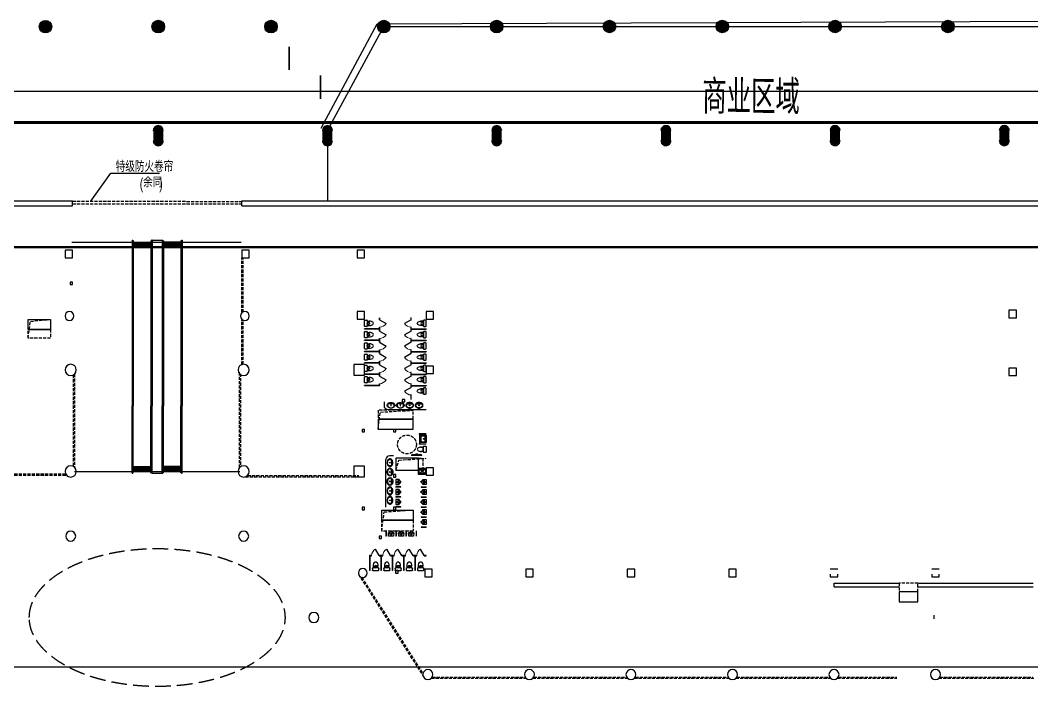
# Model space of a CAD drawing. Extents: x 3835738 to 4446688, y -234172 to 94826.
# Drawn here: x 4235983 to 4316685, y -70985 to -17585 of the extents above; entities that cross this region are included whole.
import ezdxf

# ---------------------------------------------------------------- set-up
doc = ezdxf.new("R2010")
doc.units = 0
doc.header["$LTSCALE"] = 1000
doc.header["$MEASUREMENT"] = 0
doc.linetypes.add('ACAD_ISO14W100', pattern=[25.5, 12, -3, 0.5, -3, 0.5, -3, 0.5, -3])
doc.linetypes.add('DASH', pattern=[0.35, 0.25, -0.1])
for name, color, linetype in [('COLUMN', 8, 'Continuous'), ('e-填充', 8, 'Continuous'), ('ELE_DIM', 3, 'Continuous'), ('e景观', 8, 'Continuous'), ('PUB_DIM', 3, 'Continuous'), ('PUB_TEXT', 7, 'Continuous'), ('STAIR', 9, 'Continuous'), ('TK', 7, 'Continuous'), ('卫生间', 8, 'Continuous'), ('原有地下室', 160, 'Continuous'), ('字体', 7, 'Continuous'), ('用地红线', 9, 'Continuous'), ('防火卷帘', 9, 'DASH'), ('集水井', 8, 'Continuous')]:
    doc.layers.add(name, color=color, linetype=linetype)
doc.styles.add('DIM_FONT', font='SIMPLEX', dxfattribs={"width": 0.7, "bigfont": 'GBCBIG'})
doc.styles.add('FSHZ', font='fszk.shx', dxfattribs={"width": 0.75, "bigfont": 'hztxt.shx'})
doc.styles.add('ipprFSHZ', font='fszk.shx', dxfattribs={"width": 0.7, "bigfont": 'hztxt.shx'})
doc.styles.get("Standard").update_dxf_attribs({"font": 'gbenor.shx', "bigfont": 'gbcbig.shx'})

# ---------------------------------------------------------------- blocks, each defined once
blk = doc.blocks.new('A$C0789794C')
at = {"layer": 'e-填充'}
for p, q in [((121500, -65600), (126000, -57300)), ((126000, -57300), (189000, -57300)), ((121500, -65600), (121500, -71200)), ((96000, -71200), (101162, -71200)), ((96000, -71600), (101160, -71600)), ((101160, -71600), (101160, -71200)), ((114661, -71600), (114663, -71200)), ((114661, -71600), (153000, -71600)), ((114663, -71200), (120000, -71200)), ((120000, -71200), (153000, -71200)), ((153000, -71200), (203463, -71200)), ((153000, -71600), (203462, -71600))]:
    blk.add_line(p, q, dxfattribs=at)
at = {"layer": 'e-填充', "const_width": 500}
for points in [[(98750, -57300, 1), (99250, -57300, 1)], [(98750, -57300, 1), (99250, -57300, 1)], [(107750, -57300, 1), (108250, -57300, 1)], [(116750, -57300, 1), (117250, -57300, 1)], [(116750, -57300, 1), (117250, -57300, 1)], [(125750, -57300, 1), (126250, -57300, 1)], [(125750, -57300, 1), (126250, -57300, 1)], [(134750, -57300, 1), (135250, -57300, 1)], [(134750, -57300, 1), (135250, -57300, 1)], [(143750, -57300, 1), (144250, -57300, 1)], [(143750, -57300, 1), (144250, -57300, 1)], [(152750, -57300, 1), (153250, -57300, 1)], [(152750, -57300, 1), (153250, -57300, 1)], [(152750, -57300, 1), (153250, -57300, 1)], [(152750, -57300, 1), (153250, -57300, 1)], [(152750, -57300, 1), (153250, -57300, 1)], [(152750, -57300, 1), (153250, -57300, 1)], [(161750, -57300, 1), (162250, -57300, 1)], [(161750, -57300, 1), (162250, -57300, 1)], [(161750, -57300, 1), (162250, -57300, 1)], [(161750, -57300, 1), (162250, -57300, 1)], [(170750, -57300, 1), (171250, -57300, 1)], [(170750, -57300, 1), (171250, -57300, 1)], [(170750, -57300, 1), (171250, -57300, 1)], [(170750, -57300, 1), (171250, -57300, 1)]]:
    blk.add_lwpolyline(points, format="xyb", close=True, dxfattribs=at)
at = {"layer": 'e-填充', "const_width": 800}
for points in [[(108000, -66400), (108000, -65600)], [(121500, -66400), (121500, -65600)], [(135000, -66400), (135000, -65600)], [(148500, -66400), (148500, -65600)], [(162000, -66400), (162000, -65600)], [(175500, -66400), (175500, -65600)]]:
    blk.add_lwpolyline(points, dxfattribs=at)
at = {"layer": 'e-填充', "const_width": 400}
for points in [[(108200, -65600, 1), (107800, -65600, 1)], [(121700, -65600, 1), (121300, -65600, 1)], [(135200, -65600, 1), (134800, -65600, 1)], [(148700, -65600, 1), (148300, -65600, 1)], [(162200, -65600, 1), (161800, -65600, 1)], [(175700, -65600, 1), (175300, -65600, 1)], [(107800, -66400, 1), (108200, -66400, 1)], [(121300, -66400, 1), (121700, -66400, 1)], [(134800, -66400, 1), (135200, -66400, 1)], [(148300, -66400, 1), (148700, -66400, 1)], [(161800, -66400, 1), (162200, -66400, 1)], [(175300, -66400, 1), (175700, -66400, 1)]]:
    blk.add_lwpolyline(points, format="xyb", dxfattribs=at)
at = {"layer": 'e-填充'}
for centre, radius in [((99000, -57300), 500), ((99000, -57300), 500), ((108000, -57300), 500), ((108000, -57300), 400), ((117000, -57300), 500), ((117000, -57300), 500), ((126000, -57300), 500), ((126000, -57300), 500), ((135000, -57300), 500), ((135000, -57300), 500), ((144000, -57300), 500), ((144000, -57300), 500), ((153000, -57300), 500), ((153000, -57300), 500), ((153000, -57300), 500), ((153000, -57300), 500), ((153000, -57300), 500), ((153000, -57300), 500), ((162000, -57300), 500), ((162000, -57300), 500), ((162000, -57300), 500), ((162000, -57300), 500), ((171000, -57300), 500), ((171000, -57300), 500), ((171000, -57300), 500), ((171000, -57300), 500)]:
    blk.add_circle(centre, radius, dxfattribs=at)
for centre, radius, start, end in [((108000, -57300), 200, 0, 180), ((108000, -57300), 200, 180, 0), ((108000, -65600), 400, 0, 180), ((121500, -65600), 400, 0, 180), ((135000, -65600), 400, 0, 180), ((148500, -65600), 400, 0, 180), ((162000, -65600), 400, 0, 180), ((175500, -65600), 400, 0, 180), ((108000, -66400), 400, 180, 0), ((121500, -66400), 400, 180, 0), ((135000, -66400), 400, 180, 0), ((148500, -66400), 400, 180, 0), ((162000, -66400), 400, 180, 0), ((175500, -66400), 400, 180, 0)]:
    blk.add_arc(centre, radius, start, end, dxfattribs=at)
blk.add_text('商业区域', height=2700.7, rotation=359.76843, dxfattribs=at).set_placement((151398, -64261))
blk = doc.blocks.new('gyuu')
at = {"layer": '原有地下室'}
for p, q in [((2520031, 1080529), (2583030, 1080783)), ((2515564, 1072210), (2520031, 1080529))]:
    blk.add_line(p, q, dxfattribs=at)
blk = doc.blocks.new('$plan$00000343')
at = {"lineweight": 13}
for p, q in [((-279, -123), (-251, -123)), ((-277, -51), (-251, -51)), ((-232, -26), (-232, -79)), ((-232, -79), (-154, -79)), ((-191, -100), (-232, -127)), ((-232, -127), (-232, -335)), ((-232, -335), (-191, -381)), ((-191, -100), (189, -100)), ((-149, -84), (-149, -100)), ((148, -84), (148, -100)), ((232, -79), (153, -79)), ((232, -335), (191, -381)), ((192, -101), (232, -127)), ((232, -26), (232, -79)), ((232, -127), (232, -335)), ((279, -51), (253, -51)), ((281, -123), (253, -123))]:
    blk.add_line(p, q, dxfattribs=at)
for p, q in [((-251, -26), (251, -26)), ((-251, -349), (-251, -26)), ((-221, -381), (-251, -349)), ((222, -381), (-221, -381)), ((0, -26), (-90, -26)), ((-90, -26), (90, -26)), ((222, -381), (251, -349)), ((251, -349), (251, -26))]:
    blk.add_line(p, q)
for points in [[(-280, 0), (-280, -350)], [(-280, 0), (280, 0)], [(280, 0), (280, -350)], [(-280, -350), (-230, -410)], [(-230, -410), (230, -410)], [(280, -350), (230, -410)]]:
    blk.add_lwpolyline(points)
for centre, radius in [((-89, -56), 15), ((1, -182), 24.9), ((1, -44), 8), ((91, -54), 15)]:
    blk.add_circle(centre, radius, dxfattribs=at)
blk.add_circle((1, -182), 33.1)
for centre, start, end in [((-154, -84), 0, 90), ((153, -84), 90, 180), ((189, -105), 57.24435, 90)]:
    blk.add_arc(centre, 5, start, end, dxfattribs=at)
blk = doc.blocks.new('马桶')
for p, q in [((70148073, 10212782), (70148413, 10212782)), ((70148383, 10212842), (70148103, 10212842))]:
    blk.add_line(p, q)
blk.add_lwpolyline([(70148413, 10213012), (70148413, 10212782), (70148463, 10212782, -0.414214), (70148493, 10212752), (70148493, 10212612, -0.414214), (70148463, 10212582), (70148023, 10212582, -0.414214), (70147993, 10212612), (70147993, 10212752, -0.414214), (70148023, 10212782), (70148073, 10212782), (70148073, 10213012)], format="xyb")
for centre, radius, start, end in [((70148470, 10212994), 398, 143.36186, 202.54952), ((70148243, 10213171), 110, 33.45086, 146.54914), ((70148015, 10212994), 398, 337.45048, 36.63814)]:
    blk.add_arc(centre, radius, start, end)
blk = doc.blocks.new('_LV12')
for p, q in [((-250, -50), (-39, -219)), ((-250, -450), (-39, -281)), ((39, -219), (250, -50)), ((39, -281), (250, -450))]:
    blk.add_line(p, q)
for points in [[(300, -500), (300, 0), (-300, 0), (-300, -500)], [(250, -450), (250, -50), (-250, -50), (-250, -450)]]:
    blk.add_lwpolyline(points, close=True)
blk.add_circle((0, -250), 50)
blk = doc.blocks.new('$lvtry$00000225')
for p, q in [((-195, 0, 0), (-205, -256, 0)), ((195, 0, 0), (-195, 0, 0)), ((-181, -234, 0), (-181, -234, 0)), ((205, -257, 0), (195, 0, 0))]:
    blk.add_line(p, q)
for centre, radius in [((-1, -182, 0), 40.3), ((-5, -75, 0), 15.8)]:
    blk.add_circle(centre, radius)
for centre, radius, start, end in [((-226, -443, 0), 188, 24.17301, 83.70814), ((-160, -223, 0), 22.7, 134.58574, 206.45735), ((-200, -412, 0), 179, 22.29844, 83.80425), ((-5, -382, 0), 245, 45.41426, 134.58574), ((2, -341, 0), 61.3, 204.17301, 326.55272), ((1, -326, 0), 39.6, 206.43535, 337.70342), ((199, -407, 0), 174, 100.56764, 157.70342), ((216, -427, 0), 171, 93.60656, 161.97568), ((153, -222, 0), 20.3, 314.58574, 45.41426)]:
    blk.add_arc(centre, radius, start, end)
blk.add_point((-5, -75, 0))
blk = doc.blocks.new('$TCHSYS$APDOOR2D')
blk.add_line((0.5, 0), (0, 0.87))
at = {"lineweight": 13}
blk.add_arc((0.5, 0), 1, 120, 180, dxfattribs=at)
blk = doc.blocks.new('t2')
for p, q in [((-220, 0), (220, 0)), ((-250, -170), (-250, -30)), ((220, -200), (-220, -200)), ((-170, -200), (-170, -430)), ((140, -260), (-140, -260)), ((170, -200), (170, -430)), ((250, -30), (250, -170))]:
    blk.add_line(p, q)
blk.add_circle((2, -305), 100)
for centre, radius, start, end in [((-220, -30), 30, 90, 180), ((220, -30), 30, 0, 90), ((-220, -170), 30, 180, 270), ((227, -413), 398, 157.45048, 216.63815), ((0, -590), 110, 213.45086, 326.54914), ((-227, -413), 398, 323.36185, 22.54952), ((220, -170), 30, 270, 0)]:
    blk.add_arc(centre, radius, start, end)
at = {"style": 'DIM_FONT', "oblique": 360, "width": 0.8, "flags": 9}
for tag in ['YSIZE', 'XSIZE']:
    blk.add_attdef(tag, (0, 0), '', height=0.5, rotation=180, dxfattribs=at)
blk = doc.blocks.new('$lvtry$00000006')
at = {"layer": '卫生间', "rotation": 359.999965405106}
blk.add_blockref('t2', (0, 288, 0), dxfattribs=at)
blk = doc.blocks.new('$lvtry$00000196')
at = {"elevation": 0}
for points in [[(-218, -329, -0.467303), (-199, -103, -0.154885), (-179, -96), (-17, -96, -0.154885)], [(21, -96), (183, -96, -0.154885), (203, -103, -0.467303), (222, -329, -0.210278), (2, -430, -0.210278), (-218, -329, -0.467303)]]:
    blk.add_lwpolyline(points, format="xyb", dxfattribs=at)
for points in [[(-52, -25), (56, -25)], [(-52, -78), (-20, -78)], [(24, -78), (56, -78)]]:
    blk.add_lwpolyline(points, dxfattribs=at)
blk.add_lwpolyline([(-22, -44), (-17, -142, 1), (21, -142), (26, -44, 0.493794)], format="xyb", close=True, dxfattribs=at)
for centre, radius in [((-52, -52, 0), 19.4), ((-52, -52, 0), 12.6), ((2, -241, 0), 19.7), ((2, -241, 0), 14.7), ((56, -52, 0), 19.4), ((56, -52, 0), 12.6)]:
    blk.add_circle(centre, radius)
for centre, radius, start, end in [((-144, -225, 0), 166, 150.29939, 180), ((-144, -225, 0), 166, 180, 209.70061), ((-75, -265, 0), 246, 125.98624, 150.29939), ((-75, -186, 0), 246, 209.70061, 234.01376), ((-30, -327, 0), 323, 106.74086, 125.98624), ((-30, -123, 0), 323, 234.01376, 253.25914), ((0, -426, 0), 426, 90, 106.74086), ((0, -25, 0), 426, 253.25914, 270), ((-52, -52, 0), 26.5, 90, 270), ((0, -426, 0), 426, 73.25914, 90), ((0, -25, 0), 426, 270, 286.74086), ((56, -52, 0), 26.5, 270, 90), ((30, -327, 0), 323, 54.01376, 73.25914), ((30, -123, 0), 323, 286.74086, 305.98624), ((75, -265, 0), 246, 29.70061, 54.01376), ((75, -186, 0), 246, 305.98624, 330.29939), ((144, -225, 0), 166, 0, 29.70061), ((144, -225, 0), 166, 330.29939, 0)]:
    blk.add_arc(centre, radius, start, end)
blk.add_point((1, -51, 0))
blk = doc.blocks.new('A$C19C30915')
blk.add_lwpolyline([(625, 210875), (372125, 210875), (372125, 625), (625, 625)], close=True)
at = {"layer": 'TK', "ltscale": 0.6, "const_width": 125}
blk.add_lwpolyline([(186375, 210250), (186375, 212125)], dxfattribs=at)
at = {"layer": 'TK', "ltscale": 0.6}
for points, const_width in [([(625, 210875), (372125, 210875), (372125, 625), (625, 625)], 62.5), ([(6875, 208375), (369625, 208375), (369625, 3125), (6875, 3125)], 250)]:
    blk.add_lwpolyline(points, close=True, dxfattribs=dict(at, const_width=const_width))

msp = doc.modelspace()

# ---------------------------------------------------------------- linework, layer by layer
at = {"color": 171, "linetype": 'DASH', "ltscale": 10, "const_width": 100}
msp.add_lwpolyline([(4086502.7, -69172), (4415575.3, -69172)], dxfattribs=at)
at = {"layer": 'COLUMN'}
for p, q in [((4240157.8, -35922), (4239557.8, -35922)), ((4239557.8, -35922), (4239557.8, -36522)), ((4240157.8, -36522), (4240157.8, -35922)), ((4254257.8, -35922.3), (4253657.8, -35922.3)), ((4253657.8, -35922.3), (4253657.8, -36522.3)), ((4254257.8, -36522.3), (4254257.8, -35922.3)), ((4263457.8, -35922.2), (4262857.8, -35922.2)), ((4262857.8, -35922.2), (4262857.8, -36522.2)), ((4263457.8, -36522.2), (4263457.8, -35922.2)), ((4239557.8, -36522), (4240157.8, -36522)), ((4253657.8, -36522.3), (4254257.8, -36522.3)), ((4262857.8, -36522.2), (4263457.8, -36522.2)), ((4240157.8, -38473.8), (4239957.8, -38473.8)), ((4239957.8, -38473.8), (4239957.8, -38673.8)), ((4239957.8, -38673.8), (4240157.8, -38673.8)), ((4240157.8, -38673.8), (4240157.8, -38473.8)), ((4263457.9, -40822), (4262857.9, -40822)), ((4262857.9, -40822), (4262857.9, -41422)), ((4263457.9, -41422), (4263457.9, -40822)), ((4268957.8, -40822), (4268357.8, -40822)), ((4268357.8, -40822), (4268357.8, -41422)), ((4268957.8, -41422), (4268957.8, -40822)), ((4315457.8, -40722), (4314857.8, -40722)), ((4314857.8, -40722), (4314857.8, -41322)), ((4315457.8, -41322), (4315457.8, -40722)), ((4262857.9, -41422), (4263457.9, -41422)), ((4268357.8, -41422), (4268957.8, -41422)), ((4314857.8, -41322), (4315457.8, -41322)), ((4263457.9, -45047), (4262607.9, -45047)), ((4262607.9, -45047), (4262607.9, -45897)), ((4263457.9, -45897), (4263457.9, -45047)), ((4268957.8, -45172), (4268357.8, -45172)), ((4268357.8, -45172), (4268357.8, -45772)), ((4268957.8, -45772), (4268957.8, -45172)), ((4262607.9, -45897), (4263457.9, -45897)), ((4268357.8, -45772), (4268957.8, -45772)), ((4315457.8, -45322), (4314857.8, -45322)), ((4314857.8, -45322), (4314857.8, -45922)), ((4314857.8, -45922), (4315457.8, -45922)), ((4315457.8, -45922), (4315457.8, -45322)), ((4266657.9, -47822), (4266457.9, -47822)), ((4266457.9, -47822), (4266457.9, -48022)), ((4266457.9, -48022), (4266657.9, -48022)), ((4266657.9, -48022), (4266657.9, -47822)), ((4263457.9, -50222), (4263257.9, -50222)), ((4263257.9, -50222), (4263257.9, -50422)), ((4263257.9, -50422), (4263457.9, -50422)), ((4263457.9, -50422), (4263457.9, -50222)), ((4265957.9, -50222), (4265757.9, -50222)), ((4265757.9, -50222), (4265757.9, -50422)), ((4265757.9, -50422), (4265957.9, -50422)), ((4265957.9, -50422), (4265957.9, -50222)), ((4263457.9, -53147), (4262607.9, -53147)), ((4262607.9, -53147), (4262607.9, -53997)), ((4263457.9, -53997), (4263457.9, -53147)), ((4262607.9, -53997), (4263457.9, -53997)), ((4265957.9, -53822), (4265757.9, -53822)), ((4265757.9, -53822), (4265757.9, -54022)), ((4265757.9, -54022), (4265957.9, -54022)), ((4265957.9, -54022), (4265957.9, -53822)), ((4268957.4, -53272), (4268357.4, -53272)), ((4268357.4, -53272), (4268357.4, -53872)), ((4268357.4, -53872), (4268957.4, -53872)), ((4268957.4, -53872), (4268957.4, -53272)), ((4263457.9, -56422), (4263257.9, -56422)), ((4263257.9, -56422), (4263257.9, -56622)), ((4263457.9, -56622), (4263457.9, -56422)), ((4265957.9, -56422), (4265757.9, -56422)), ((4265757.9, -56422), (4265757.9, -56622)), ((4265957.9, -56622), (4265957.9, -56422)), ((4263257.9, -56622), (4263457.9, -56622)), ((4265757.9, -56622), (4265957.9, -56622)), ((4264808, -58722), (4264608, -58722)), ((4264608, -58722), (4264608, -58922)), ((4264808, -58922), (4264808, -58722)), ((4264608, -58922), (4264808, -58922)), ((4266132.8, -61472), (4265932.8, -61472)), ((4265932.8, -61472), (4265932.8, -61672)), ((4265932.8, -61672), (4266132.8, -61672)), ((4266132.8, -61672), (4266132.8, -61472)), ((4268857.8, -61372), (4268257.8, -61372)), ((4268257.8, -61372), (4268257.8, -61972)), ((4268257.8, -61972), (4268857.8, -61972)), ((4268857.8, -61972), (4268857.8, -61372)), ((4276907.8, -61372), (4276307.8, -61372)), ((4276307.8, -61372), (4276307.8, -61972)), ((4276307.8, -61972), (4276907.8, -61972)), ((4276907.8, -61972), (4276907.8, -61372)), ((4285007.8, -61372), (4284407.8, -61372)), ((4284407.8, -61372), (4284407.8, -61972)), ((4284407.8, -61972), (4285007.8, -61972)), ((4285007.8, -61972), (4285007.8, -61372)), ((4293107.8, -61372), (4292507.8, -61372)), ((4292507.8, -61372), (4292507.8, -61972)), ((4292507.8, -61972), (4293107.8, -61972)), ((4293107.8, -61972), (4293107.8, -61372)), ((4300732.6, -61372), (4300607.8, -61372)), ((4300607.8, -61772), (4300607.8, -61972)), ((4300607.8, -61972), (4301207.8, -61972)), ((4301207.8, -61372), (4300732.6, -61372)), ((4301207.8, -61972), (4301207.8, -61772)), ((4308909.9, -61372), (4308707.8, -61372)), ((4308707.8, -61772), (4308707.8, -61972)), ((4308707.8, -61972), (4309307.8, -61972)), ((4309307.8, -61372), (4308909.9, -61372)), ((4309307.8, -61972), (4309307.8, -61772))]:
    msp.add_line(p, q, dxfattribs=at)
for centre, radius, start, end in [((4239907.8, -41172), 350, 0, 180), ((4253907.8, -41172), 350, 0, 180), ((4239907.8, -41172), 350, 180, 0), ((4253907.8, -41172), 350, 180, 0), ((4240007.8, -45472), 450, 0, 180), ((4253807.8, -45472), 450, 0, 180), ((4240007.8, -45472), 450, 180, 0), ((4253807.8, -45472), 450, 180, 0), ((4240007.8, -53572), 450, 0, 180), ((4253807.8, -53572), 450, 0, 180), ((4240007.8, -53572), 450, 180, 0), ((4253807.8, -53572), 450, 180, 0), ((4240007.8, -58725.3), 400, 0, 180), ((4240007.8, -58725.3), 400, 180, 0), ((4253807.8, -58725.3), 400, 0, 180), ((4253807.8, -58725.3), 400, 180, 0), ((4263307.8, -61672), 350, 0, 180), ((4263307.8, -61672), 350, 180, 0), ((4259407.8, -65223.6), 400, 0, 180), ((4259407.8, -65223.6), 400, 180, 0), ((4268507.8, -69772), 400, 0, 180), ((4276607.8, -69772.1), 400, 0, 180), ((4284707.8, -69772.1), 400, 0, 180), ((4292807.8, -69772.1), 400, 0, 180), ((4300907.8, -69772), 400, 0, 180), ((4309007.8, -69772), 400, 0, 180), ((4268507.8, -69772), 400, 180, 0), ((4276607.8, -69772.1), 400, 180, 0), ((4284707.8, -69772.1), 400, 180, 0), ((4292807.8, -69772.1), 400, 180, 0), ((4300907.8, -69772), 400, 180, 0), ((4309007.8, -69772), 400, 180, 0)]:
    msp.add_arc(centre, radius, start, end, dxfattribs=at)
at = {"layer": 'e景观', "linetype": 'DASH', "ltscale": 5}
msp.add_ellipse((4246907.8, -65223.7), major_axis=(-10200, -0.1), ratio=0.5392157, dxfattribs=at)
at = {"layer": 'PUB_DIM'}
for p, q in [((4241618.7, -32023.7), (4243220.3, -29773.5)), ((4243220.3, -29773.5), (4247102.8, -29773.5))]:
    msp.add_line(p, q, dxfattribs=at)
at = {"layer": 'STAIR'}
for p, q in [((4240107.8, -35287.6), (4253607.8, -35287.6)), ((4244903.8, -35137.6), (4244903.8, -48336.9)), ((4244903.8, -35137.6), (4244953.8, -35137.6)), ((4244953.8, -35137.6), (4244953.8, -48336.9)), ((4244953.8, -35187.6), (4245003.8, -35187.6)), ((4245003.8, -35187.6), (4245003.8, -48336.9)), ((4245003.8, -35287.6), (4246403.8, -35287.6)), ((4245003.8, -35387.6), (4246403.8, -35387.6)), ((4245003.8, -35487.6), (4246403.8, -35487.6)), ((4246403.8, -35187.6), (4246453.8, -35187.6)), ((4246403.8, -35187.6), (4246403.8, -48336.9)), ((4246453.8, -35137.6), (4246453.8, -48336.9)), ((4246503.8, -35137.6), (4246453.8, -35137.6)), ((4246503.8, -35137.6), (4246503.8, -48336.9)), ((4246503.8, -35137.6), (4247311.9, -35137.6)), ((4247303.8, -35137.6), (4247353.8, -35137.6)), ((4247303.8, -35137.6), (4247303.8, -48336.9)), ((4247353.8, -35137.6), (4247353.8, -48336.9)), ((4247403.8, -35187.6), (4247353.8, -35187.6)), ((4247403.8, -35187.6), (4247403.8, -48336.9)), ((4248803.8, -35287.6), (4247403.8, -35287.6)), ((4248803.8, -35387.6), (4247403.8, -35387.6)), ((4248803.8, -35487.6), (4247403.8, -35487.6)), ((4248853.8, -35187.6), (4248803.8, -35187.6)), ((4248803.8, -35187.6), (4248803.8, -48336.9)), ((4248853.8, -35137.6), (4248903.8, -35137.6)), ((4248853.8, -35137.6), (4248853.8, -48336.9)), ((4248903.8, -35137.6), (4248903.8, -48336.9)), ((4245003.8, -35587.6), (4246403.8, -35587.6)), ((4245003.8, -35687.6), (4246403.8, -35687.6)), ((4248803.8, -35587.6), (4247403.8, -35587.6)), ((4248803.8, -35687.6), (4247403.8, -35687.6)), ((4244903.8, -53722), (4244903.8, -48336.9)), ((4244953.8, -53722), (4244953.8, -48336.9)), ((4245003.8, -53672), (4245003.8, -48336.9)), ((4246403.8, -53672), (4246403.8, -48336.9)), ((4246453.8, -53722), (4246453.8, -48336.9)), ((4246503.8, -53722), (4246503.8, -48336.9)), ((4247303.8, -53722), (4247303.8, -48336.9)), ((4247353.8, -53722), (4247353.8, -48336.9)), ((4247403.8, -53672), (4247403.8, -48336.9)), ((4248803.8, -53672), (4248803.8, -48336.9)), ((4248853.8, -53722), (4248853.8, -48336.9)), ((4248903.8, -53722), (4248903.8, -48336.9)), ((4245003.8, -53172), (4246403.8, -53172)), ((4248803.8, -53172), (4247403.8, -53172)), ((4240307.8, -53572), (4253507.8, -53572)), ((4244903.8, -53722), (4244953.8, -53722)), ((4244953.8, -53672), (4245003.8, -53672)), ((4245003.8, -53272), (4246403.8, -53272)), ((4245003.8, -53372), (4246403.8, -53372)), ((4245003.8, -53472), (4246403.8, -53472)), ((4245003.8, -53572), (4246403.8, -53572)), ((4246403.8, -53672), (4246453.8, -53672)), ((4246503.8, -53722), (4246453.8, -53722)), ((4246503.8, -53722), (4247311.9, -53722)), ((4247303.8, -53722), (4247353.8, -53722)), ((4247403.8, -53672), (4247353.8, -53672)), ((4248803.8, -53272), (4247403.8, -53272)), ((4248803.8, -53372), (4247403.8, -53372)), ((4248803.8, -53472), (4247403.8, -53472)), ((4248803.8, -53572), (4247403.8, -53572)), ((4248853.8, -53672), (4248803.8, -53672)), ((4248853.8, -53722), (4248903.8, -53722))]:
    msp.add_line(p, q, dxfattribs=at)
at = {"layer": 'TK', "ltscale": 0.6, "const_width": 125}
msp.add_lwpolyline([(4257438.4, -21559.7), (4257438.4, -19684.7)], dxfattribs=at)
at = {"layer": '卫生间'}
for p, q in [((4264632.9, -41321.5), (4264632.9, -41471.5)), ((4264657.9, -41321.5), (4264632.9, -41321.5)), ((4264632.9, -41471.5), (4264657.9, -41471.5)), ((4264657.9, -41471.5), (4264657.9, -41321.5)), ((4267157.8, -41321.5), (4267157.8, -41471.5)), ((4267182.8, -41321.5), (4267157.8, -41321.5)), ((4267157.8, -41471.5), (4267182.8, -41471.5)), ((4267182.8, -41471.5), (4267182.8, -41321.5)), ((4264632.9, -42209), (4263457.9, -42209)), ((4263457.9, -42234), (4263457.9, -42209)), ((4264632.9, -42234), (4263457.9, -42234)), ((4264657.9, -42071.5), (4264632.9, -42071.5)), ((4264632.9, -42071.5), (4264632.9, -42209)), ((4264632.9, -42234), (4264632.9, -42371.5)), ((4264632.9, -42371.5), (4264657.9, -42371.5)), ((4264657.9, -42221.5), (4264657.9, -42071.5)), ((4264657.9, -42371.5), (4264657.9, -42221.5)), ((4267182.8, -42071.5), (4267157.8, -42071.5)), ((4267157.8, -42071.5), (4267157.8, -42221.5)), ((4267157.8, -42221.5), (4267157.8, -42371.5)), ((4267157.8, -42371.5), (4267182.8, -42371.5)), ((4267182.8, -42209), (4267182.8, -42071.5)), ((4267182.8, -42209), (4268357.8, -42209)), ((4267182.8, -42371.5), (4267182.8, -42234)), ((4267182.8, -42234), (4268357.8, -42234)), ((4268357.8, -42209), (4268357.8, -42234)), ((4264632.9, -43109), (4263457.9, -43109)), ((4263457.9, -43134), (4263457.9, -43109)), ((4264632.9, -43134), (4263457.9, -43134)), ((4264657.9, -42971.5), (4264632.9, -42971.5)), ((4264632.9, -42971.5), (4264632.9, -43109)), ((4264632.9, -43134), (4264632.9, -43271.5)), ((4264632.9, -43271.5), (4264657.9, -43271.5)), ((4264657.9, -43121.5), (4264657.9, -42971.5)), ((4264657.9, -43271.5), (4264657.9, -43121.5)), ((4267182.8, -42971.5), (4267157.8, -42971.5)), ((4267157.8, -42971.5), (4267157.8, -43121.5)), ((4267157.8, -43121.5), (4267157.8, -43271.5)), ((4267157.8, -43271.5), (4267182.8, -43271.5)), ((4267182.8, -43109), (4267182.8, -42971.5)), ((4267182.8, -43109), (4268357.8, -43109)), ((4267182.8, -43271.5), (4267182.8, -43134)), ((4267182.8, -43134), (4268357.8, -43134)), ((4268357.8, -43109), (4268357.8, -43134)), ((4264632.9, -44009), (4263457.9, -44009)), ((4263457.9, -44034), (4263457.9, -44009)), ((4264632.9, -44034), (4263457.9, -44034)), ((4264657.9, -43871.5), (4264632.9, -43871.5)), ((4264632.9, -43871.5), (4264632.9, -44009)), ((4264632.9, -44034), (4264632.9, -44171.5)), ((4264632.9, -44171.5), (4264657.9, -44171.5)), ((4264657.9, -44021.5), (4264657.9, -43871.5)), ((4264657.9, -44171.5), (4264657.9, -44021.5)), ((4267182.8, -43871.5), (4267157.8, -43871.5)), ((4267157.8, -43871.5), (4267157.8, -44021.5)), ((4267157.8, -44021.5), (4267157.8, -44171.5)), ((4267157.8, -44171.5), (4267182.8, -44171.5)), ((4267182.8, -44009), (4267182.8, -43871.5)), ((4267182.8, -44009), (4268357.8, -44009)), ((4267182.8, -44171.5), (4267182.8, -44034)), ((4267182.8, -44034), (4268357.8, -44034)), ((4268357.8, -44009), (4268357.8, -44034)), ((4264632.9, -44909), (4263457.9, -44909)), ((4263457.9, -44934), (4263457.9, -44909)), ((4264632.9, -44934), (4263457.9, -44934)), ((4264657.9, -44771.5), (4264632.9, -44771.5)), ((4264632.9, -44771.5), (4264632.9, -44909)), ((4264632.9, -44934), (4264632.9, -45071.5)), ((4264632.9, -45071.5), (4264657.9, -45071.5)), ((4264657.9, -44921.5), (4264657.9, -44771.5)), ((4264657.9, -45071.5), (4264657.9, -44921.5)), ((4267182.8, -44771.5), (4267157.8, -44771.5)), ((4267157.8, -44771.5), (4267157.8, -44921.5)), ((4267157.8, -44921.5), (4267157.8, -45071.5)), ((4267157.8, -45071.5), (4267182.8, -45071.5)), ((4267182.8, -44909), (4267182.8, -44771.5)), ((4267182.8, -44909), (4268357.8, -44909)), ((4267182.8, -45071.5), (4267182.8, -44934)), ((4267182.8, -44934), (4268357.8, -44934)), ((4268357.8, -44909), (4268357.8, -44934)), ((4264632.9, -45809), (4263457.9, -45809)), ((4264632.9, -45834), (4263457.9, -45834)), ((4264657.9, -45671.5), (4264632.9, -45671.5)), ((4264632.9, -45671.5), (4264632.9, -45809)), ((4264632.9, -45834), (4264632.9, -45971.5)), ((4264632.9, -45971.5), (4264657.9, -45971.5)), ((4264657.9, -45821.5), (4264657.9, -45671.5)), ((4264657.9, -45971.5), (4264657.9, -45821.5)), ((4267182.8, -45671.5), (4267157.8, -45671.5)), ((4267157.8, -45671.5), (4267157.8, -45821.5)), ((4267157.8, -45821.5), (4267157.8, -45971.5)), ((4267157.8, -45971.5), (4267182.8, -45971.5)), ((4267182.8, -45809), (4267182.8, -45671.5)), ((4267182.8, -45809), (4268357.8, -45809)), ((4267182.8, -45834), (4268357.8, -45834)), ((4267182.8, -45971.5), (4267182.8, -45834)), ((4268357.8, -45809), (4268357.8, -45834)), ((4264632.9, -46709), (4263457.9, -46709)), ((4263457.9, -46734), (4263457.9, -46709)), ((4264657.9, -46734), (4263457.9, -46734)), ((4264657.9, -46571.5), (4264632.9, -46571.5)), ((4264632.9, -46571.5), (4264632.9, -46709)), ((4264657.9, -46734), (4264657.9, -46571.5)), ((4267182.8, -46571.5), (4267157.8, -46571.5)), ((4267157.8, -46571.5), (4267157.8, -46721.5)), ((4267157.8, -46721.5), (4267157.8, -46871.5)), ((4267182.8, -46709), (4267182.8, -46571.5)), ((4267182.8, -46709), (4268357.8, -46709)), ((4267182.8, -46734), (4268357.8, -46734)), ((4267182.8, -46871.5), (4267182.8, -46734)), ((4268357.8, -46709), (4268357.8, -46734)), ((4267157.8, -46871.5), (4267182.8, -46871.5)), ((4267182.8, -47471.5), (4267157.8, -47471.5)), ((4267157.8, -47471.5), (4267157.8, -47822)), ((4267182.8, -47822), (4267182.8, -47471.5)), ((4265007.8, -48022), (4265007.8, -48322)), ((4265307.8, -48622), (4268357.8, -48622)), ((4267822.8, -50557.2), (4268357.8, -50557.2)), ((4267822.8, -50587.2), (4268357.8, -50587.2)), ((4267857.8, -51356.8), (4267857.8, -50587.2)), ((4267887.8, -51356.8), (4267887.8, -50587.2)), ((4267822.8, -51356.8), (4268357.8, -51356.8)), ((4268357.8, -51386.8), (4267822.8, -51386.8)), ((4265757.9, -52322), (4265457.9, -52322)), ((4267207.8, -52302), (4267207.8, -52322)), ((4267257.8, -52302), (4267257.8, -52322)), ((4267287.8, -52222), (4267532.8, -52222)), ((4267287.8, -52272), (4267532.8, -52272)), ((4267532.8, -52172), (4267682.8, -52172)), ((4267532.8, -52172), (4267532.8, -52322)), ((4267532.8, -52222), (4267682.8, -52222)), ((4267532.8, -52272), (4267682.8, -52272)), ((4267682.8, -52172), (4267682.8, -52322)), ((4267682.8, -52222), (4267927.8, -52222)), ((4267682.8, -52272), (4267927.8, -52272)), ((4267957.8, -52302), (4267957.8, -52322)), ((4268007.8, -52302), (4268007.8, -52322)), ((4265157.9, -56422), (4265157.9, -52622)), ((4266357.9, -54796.6), (4265957.9, -54796.6)), ((4265957.9, -54821.6), (4265957.9, -54796.6)), ((4266357.9, -54821.6), (4265957.9, -54821.6)), ((4266357.9, -54821.6), (4266357.9, -54796.6)), ((4267957.8, -54796.6), (4268357.8, -54796.6)), ((4267957.8, -54796.6), (4267957.8, -54821.6)), ((4267957.8, -54821.6), (4268357.8, -54821.6)), ((4268357.8, -54796.6), (4268357.8, -54821.6)), ((4266357.9, -55596.3), (4265957.9, -55596.3)), ((4265957.9, -55621.3), (4265957.9, -55596.3)), ((4266357.9, -55621.3), (4265957.9, -55621.3)), ((4266357.9, -55621.3), (4266357.9, -55596.3)), ((4267957.8, -55596.3), (4268357.8, -55596.3)), ((4267957.8, -55596.3), (4267957.8, -55621.3)), ((4267957.8, -55621.3), (4268357.8, -55621.3)), ((4268357.8, -55596.3), (4268357.8, -55621.3)), ((4266357.9, -56395.9), (4265957.9, -56395.9)), ((4265957.9, -56420.9), (4265957.9, -56395.9)), ((4266357.9, -56420.9), (4265957.9, -56420.9)), ((4266357.9, -56420.9), (4266357.9, -56395.9)), ((4267957.8, -56395.9), (4268357.8, -56395.9)), ((4267957.8, -56395.9), (4267957.8, -56420.9)), ((4267957.8, -56420.9), (4268357.8, -56420.9)), ((4268357.8, -56395.9), (4268357.8, -56420.9)), ((4267957.8, -57195.5), (4268357.8, -57195.5)), ((4267957.8, -57195.5), (4267957.8, -57220.5)), ((4267957.8, -57220.5), (4268357.8, -57220.5)), ((4268357.8, -57195.5), (4268357.8, -57220.5)), ((4267957.8, -57995.1), (4268357.8, -57995.1)), ((4267957.8, -57995.1), (4267957.8, -58020.1)), ((4267957.8, -58020.1), (4268357.8, -58020.1)), ((4268357.8, -57995.1), (4268357.8, -58020.1)), ((4265159.4, -58322), (4265159.4, -58722)), ((4265184.4, -58322), (4265159.4, -58322)), ((4265184.4, -58722), (4265159.4, -58722)), ((4265184.4, -58322), (4265184.4, -58722)), ((4265959, -58322), (4265959, -58722)), ((4265984, -58322), (4265959, -58322)), ((4265984, -58722), (4265959, -58722)), ((4265984, -58322), (4265984, -58722)), ((4266758.6, -58322), (4266758.6, -58722)), ((4266783.6, -58322), (4266758.6, -58322)), ((4266783.6, -58722), (4266758.6, -58722)), ((4266783.6, -58322), (4266783.6, -58722)), ((4267558.2, -58322), (4267558.2, -58722)), ((4267583.2, -58322), (4267558.2, -58322)), ((4267583.2, -58722), (4267558.2, -58722)), ((4267583.2, -58322), (4267583.2, -58722)), ((4263857.8, -60272), (4263857.8, -61472)), ((4264020.3, -60272), (4263857.8, -60272)), ((4263882.8, -60297), (4263882.8, -61472)), ((4263882.8, -60297), (4264020.3, -60297)), ((4264020.3, -60297), (4264020.3, -60272)), ((4264770.3, -60272), (4264620.3, -60272)), ((4264620.3, -60272), (4264620.3, -60297)), ((4264620.3, -60297), (4264757.8, -60297)), ((4264757.8, -60297), (4264757.8, -61472)), ((4264920.3, -60272), (4264770.3, -60272)), ((4264782.8, -60297), (4264920.3, -60297)), ((4264782.8, -60297), (4264782.8, -61472)), ((4264920.3, -60297), (4264920.3, -60272)), ((4265670.3, -60272), (4265520.3, -60272)), ((4265520.3, -60272), (4265520.3, -60297)), ((4265520.3, -60297), (4265657.8, -60297)), ((4265657.8, -60297), (4265657.8, -61472)), ((4265820.3, -60272), (4265670.3, -60272)), ((4265682.8, -60297), (4265682.8, -61472)), ((4265682.8, -60297), (4265820.3, -60297)), ((4265820.3, -60297), (4265820.3, -60272)), ((4266570.3, -60272), (4266420.3, -60272)), ((4266420.3, -60272), (4266420.3, -60297)), ((4266420.3, -60297), (4266557.8, -60297)), ((4266557.8, -60297), (4266557.8, -61472)), ((4266720.3, -60272), (4266570.3, -60272)), ((4266582.8, -60297), (4266720.3, -60297)), ((4266582.8, -60297), (4266582.8, -61472)), ((4266720.3, -60297), (4266720.3, -60272)), ((4267470.3, -60272), (4267320.3, -60272)), ((4267320.3, -60272), (4267320.3, -60297)), ((4267320.3, -60297), (4267457.8, -60297)), ((4267457.8, -60297), (4267457.8, -61472)), ((4267620.3, -60272), (4267470.3, -60272)), ((4267482.8, -60297), (4267482.8, -61472)), ((4267482.8, -60297), (4267620.3, -60297)), ((4267620.3, -60297), (4267620.3, -60272)), ((4268357.8, -60272), (4268220.3, -60272)), ((4268220.3, -60272), (4268220.3, -60297)), ((4268220.3, -60297), (4268357.8, -60297)), ((4268357.8, -60297), (4268357.8, -60272)), ((4263882.8, -61472), (4263857.8, -61472)), ((4264782.8, -61472), (4264757.8, -61472)), ((4265682.8, -61472), (4265657.8, -61472)), ((4266582.8, -61472), (4266557.8, -61472)), ((4267482.8, -61472), (4267457.8, -61472))]:
    msp.add_line(p, q, dxfattribs=at)
at = {"layer": '卫生间', "linetype": 'DASH'}
msp.add_circle((4266837.8, -51420.7), 750, dxfattribs=at)
at = {"layer": '卫生间'}
for centre, radius, start, end in [((4265307.8, -48322), 300, 180, 270), ((4267822.8, -50572.2), 15, 90, 270), ((4267822.8, -51371.8), 15, 90, 270), ((4265457.9, -52622), 300, 90, 180), ((4267287.8, -52302), 80, 90, 180), ((4267287.8, -52302), 30, 90, 180), ((4267927.8, -52302), 80, 0, 90), ((4267927.8, -52302), 30, 0, 90)]:
    msp.add_arc(centre, radius, start, end, dxfattribs=at)
at = {"layer": '用地红线', "linetype": 'ACAD_ISO14W100', "ltscale": 0.5, "const_width": 200}
msp.add_lwpolyline([(4414096.8, -219469.5), (4414077.9, -174584.8), (4414104.6, -52999.8, 0.4352131), (4394176.3, -31657.6), (4389175.6, -31775.3), (4389175.5, -32694.5), (4374089, -32692), (4374270.5, -35679.2), (4119740.5, -35679.5), (4119734.4, -32648), (4105541.7, -32645.9), (4105538.8, -31777.5), (4102911.2, -31783, 0.3915267), (4087812.1, -45454.8), (4087828.1, -219469.5), (4087828.1, -219469.5), (4414096.8, -219469.5)], format="xyb", dxfattribs=at)
at = {"layer": '防火卷帘'}
for p, q in [((4240158.3, -32023.7), (4253658.9, -32031.6)), ((4240158.3, -32223.7), (4253658.9, -32231.6)), ((4253657.8, -40872), (4253657.8, -36522.3)), ((4253757.8, -40872), (4253757.8, -36522.3)), ((4253657.8, -45047.8), (4253657.8, -41473.4)), ((4253757.8, -45024.8), (4253757.8, -41473.4)), ((4240207.8, -45875.1), (4240207.8, -53225.6)), ((4240307.8, -45807.4), (4240307.8, -53307.5)), ((4253457.8, -45665.7), (4253457.8, -53307.5)), ((4253557.8, -45784.3), (4253557.8, -53225.6)), ((4230957.8, -53772), (4239672.4, -53772)), ((4230957.8, -53872), (4239672.4, -53872)), ((4253955.7, -53997), (4263007.8, -53997)), ((4254119.1, -53897), (4263007.8, -53897)), ((4262979.9, -61794.3), (4268207.8, -70035)), ((4263238.4, -62015.1), (4268114.2, -69700.8)), ((4268772.4, -70072), (4276343.2, -70072)), ((4268854.2, -69972), (4276261.4, -69972)), ((4276872.4, -70072.1), (4284443.2, -70072.1)), ((4276954.2, -69972.1), (4284361.4, -69972.1)), ((4284972.4, -70072), (4292543.2, -70072)), ((4285054.2, -69972), (4292461.4, -69972)), ((4293072.4, -70072), (4300643.2, -70072)), ((4293154.2, -69972), (4300561.4, -69972)), ((4301172.4, -70072), (4305907.8, -70072)), ((4301254.2, -69972), (4305907.8, -69972)), ((4309272.4, -70072), (4316843.2, -70072)), ((4309354.2, -69972), (4316761.4, -69972))]:
    msp.add_line(p, q, dxfattribs=at)
at = {"layer": '集水井', "linetype": 'DASH'}
for p, q in [((4236607.3, -42947), (4236793.2, -41600.4)), ((4236793.2, -41600.4), (4238407.6, -41447)), ((4264526.4, -50189.8), (4264712.4, -48843.1)), ((4264712.4, -48843.1), (4267326.7, -48689.8)), ((4265957.9, -53472), (4266191.6, -52673.5)), ((4266191.6, -52673.5), (4268357.8, -52522)), ((4264826.4, -58348.4), (4265012.4, -56801.7)), ((4265012.4, -56801.7), (4267326.7, -56648.3))]:
    msp.add_line(p, q, dxfattribs=at)
at = {"layer": '集水井'}
for p, q in [((4236607.3, -42247), (4238407.6, -42247)), ((4264526.4, -49389.8), (4267326.7, -49389.8)), ((4264826.4, -57448.3), (4267326.7, -57448.3)), ((4300907.8, -62472), (4306107.8, -62472)), ((4300907.8, -62772), (4300907.8, -62472)), ((4300907.8, -62772), (4306107.8, -62772)), ((4307607.8, -62472), (4316807.8, -62472)), ((4307607.8, -62772), (4316807.8, -62772)), ((4308907.5, -65322), (4308907.5, -65022))]:
    msp.add_line(p, q, dxfattribs=at)
for points in [[(4236607.3, -41447), (4238407.6, -41447), (4238407.6, -42247), (4236607.3, -42247)], [(4264526.4, -50189.8), (4267326.7, -50189.8), (4267326.7, -49389.8), (4264526.4, -49389.8)], [(4264826.4, -56648.3), (4267326.7, -56648.3), (4267326.7, -57448.3), (4264826.4, -57448.3)], [(4306107.8, -63972), (4307607.8, -63972), (4307607.8, -63172), (4306107.8, -63172)]]:
    msp.add_lwpolyline(points, close=True, dxfattribs=at)
at = {"layer": '集水井', "linetype": 'DASH'}
for points in [[(4238407.6, -42247), (4238407.6, -42947), (4236607.3, -42947), (4236607.3, -42247), (4236607.3, -42247)], [(4267326.7, -49389.8), (4267326.7, -48689.8), (4264526.4, -48689.8), (4264526.4, -49389.8), (4264526.4, -49389.8)], [(4267757.9, -52522), (4268107.4, -52522), (4268107.4, -53472), (4267757.9, -53472)], [(4267326.7, -57448.3), (4267326.7, -58348.4), (4264826.4, -58348.4), (4264826.4, -57448.3), (4264826.4, -57448.3)], [(4307607.8, -63172), (4307607.8, -62472), (4306107.8, -62472), (4306107.8, -63172), (4306107.8, -63172)]]:
    msp.add_lwpolyline(points, dxfattribs=at)
at = {"layer": '集水井'}
msp.add_lwpolyline([(4265957.9, -52522), (4265957.9, -53472), (4267112, -53472), (4267112, -53472), (4267766.8, -53472), (4267766.8, -52522), (4265957.9, -52522)], dxfattribs=at)

# ---------------------------------------------------------------- block references
msp.add_blockref('gyuu', (1744432.3, -1098411))
at = {"layer": 'e-填充', "color": 160, "linetype": 'Continuous', "rotation": 0.006862675940578765}
msp.add_blockref('A$C0789794C', (4138987.7, 39194.2), dxfattribs=at)
at = {"layer": 'ELE_DIM'}
msp.add_blockref('A$C19C30915', (4073563.4, -234109.7), dxfattribs=at)
at = {"layer": '卫生间'}
for name, p, rotation in [('$lvtry$00000006', (4263745.4, -41759, 0), 90.0000346045131), ('$lvtry$00000006', (4263745.4, -42659, 0), 90.0000346045131), ('$lvtry$00000006', (4263745.4, -43559, 0), 90.0000346045131), ('$lvtry$00000006', (4263745.4, -44459, 0), 90.0000346045131), ('$lvtry$00000006', (4263745.4, -45359, 0), 90.0000346045131), ('$lvtry$00000006', (4263745.4, -46259, 0), 90.0000346045131), ('$lvtry$00000196', (4267055.9, -48072, 0), 359.9999836849192), ('$lvtry$00000196', (4267805.9, -48072, 0), 359.9999836849192), ('马桶', (14480939.4, -70200047.3), 90), ('$lvtry$00000196', (4265707.9, -52870.1, 0), 269.999983671579), ('$lvtry$00000196', (4265707.9, -55120.1, 0), 269.999983671579), ('$lvtry$00000225', (4265957.9, -54409.5, 0), 89.99999191583079), ('$lvtry$00000196', (4265707.9, -55870.1, 0), 269.999983671579), ('$lvtry$00000225', (4265957.9, -55209.1, 0), 89.99999191583079), ('$lvtry$00000225', (4265957.9, -56008.7, 0), 89.99999191583079)]:
    msp.add_blockref(name, p, dxfattribs=dict(at, rotation=rotation))
at = {"layer": '卫生间', "zscale": 25}
for p, xscale, yscale, rotation in [((4264645.4, -41771.5), 600.0000000000077, -600, 90.00002687221424), ((4267170.3, -41771.5), 600.0000000000077, 600.0000000000077, 89.99997312778578), ((4264645.4, -42671.5), 600.0000000000077, -600, 90.00002687221424), ((4267170.3, -42671.5), 600.0000000000077, 600.0000000000077, 89.99997312778578), ((4264645.4, -43571.5), 600.0000000000077, -600, 90.00002687221424), ((4267170.3, -43571.5), 600.0000000000077, 600.0000000000077, 89.99997312778578), ((4264645.4, -44471.5), 600.0000000000077, -600, 90.00002687221424), ((4267170.3, -44471.5), 600.0000000000077, 600.0000000000077, 89.99997312778578), ((4264645.4, -45371.5), 600.0000000000077, -600, 90.0000268721253), ((4267170.3, -45371.5), 600.0000000000077, 600.0000000000077, 89.99997312787468), ((4264645.4, -46271.5), 600.0000000000077, -600, 90.0000268721253), ((4267170.3, -46271.5), 600.0000000000077, 600.0000000000077, 89.99997312787468), ((4267170.3, -47171.5), 600.0000000000077, 600.0000000000077, 89.99997312791916), ((4264320.3, -60284.5), 600.000000000066, 600.000000000066, 359.9999731272966), ((4265220.3, -60284.5), 600.000000000066, 600.000000000066, 359.9999731272966), ((4266120.3, -60284.5), 600.000000000066, 600.000000000066, 359.9999731272966), ((4267020.3, -60284.5), 600.000000000066, 600.000000000066, 359.9999731272966), ((4267920.3, -60284.5), 600.000000000066, 600.000000000066, 359.9999731272966)]:
    msp.add_blockref('$TCHSYS$APDOOR2D', p, dxfattribs=dict(at, xscale=xscale, yscale=yscale, rotation=rotation))
at = {"layer": '卫生间', "yscale": -1}
for name, p, rotation in [('$lvtry$00000006', (4268070.3, -41759, 0), 89.9999653954869), ('$lvtry$00000006', (4268070.3, -42659, 0), 89.9999653954869), ('$lvtry$00000006', (4268070.3, -43559, 0), 89.9999653954869), ('$lvtry$00000006', (4268070.3, -44459, 0), 89.9999653954869), ('$lvtry$00000006', (4268070.3, -45359, 0), 89.9999653954869), ('$lvtry$00000006', (4268070.3, -46259, 0), 89.9999653954869), ('$lvtry$00000006', (4268070.3, -47159, 0), 89.9999653954869), ('$lvtry$00000196', (4265559.7, -48072, 0), 180.0000163150808), ('$lvtry$00000196', (4266309.7, -48072, 0), 180.0000163150808), ('$lvtry$00000196', (4265707.9, -53623.9, 0), 90.00001632842097), ('$lvtry$00000196', (4265707.9, -54373.9, 0), 90.00001632842097), ('$lvtry$00000225', (4268357.8, -54409.5, 0), 90.00000808416921), ('$lvtry$00000225', (4268357.8, -55209.1, 0), 90.00000808416921), ('$lvtry$00000225', (4268357.8, -56008.7, 0), 90.00000808416921), ('$lvtry$00000225', (4268357.8, -56808.3, 0), 90.00000808416921), ('$lvtry$00000225', (4268357.8, -57607.9, 0), 90.00000808416921), ('$lvtry$00000225', (4265571.5, -58722, 0), 8.087504266250397e-06), ('$lvtry$00000225', (4266371.1, -58722, 0), 8.087504266250397e-06), ('$lvtry$00000225', (4267170.8, -58722, 0), 8.087504266250397e-06), ('$lvtry$00000006', (4264332.8, -61184.5, 0), 359.999965405492), ('$lvtry$00000006', (4265232.8, -61184.5, 0), 359.999965405492), ('$lvtry$00000006', (4266132.8, -61184.5, 0), 359.999965405492), ('$lvtry$00000006', (4267032.8, -61184.5, 0), 359.999965405492), ('$lvtry$00000006', (4267932.8, -61184.5, 0), 359.999965405492)]:
    msp.add_blockref(name, p, dxfattribs=dict(at, rotation=rotation))
at = {"layer": '卫生间', "xscale": -1, "yscale": -1, "rotation": 90}
msp.add_blockref('$plan$00000343', (4268357.8, -50972), dxfattribs=at)
at = {"layer": '卫生间', "xscale": -1}
msp.add_blockref('_LV12', (4268057.8, -53322), dxfattribs=at)

# ---------------------------------------------------------------- texts
at = {"layer": 'PUB_TEXT', "style": 'ipprFSHZ', "width": 0.7}
for s, p in [('特级防火卷帘', (4243600.1, -29681.6)), ('(', (4245521.2, -31056.6)), (')', (4247072.9, -31056.6))]:
    msp.add_text(s, height=875, dxfattribs=at).set_placement(p)
at = {"layer": '字体', "style": 'FSHZ', "width": 0.75}
msp.add_text('余同', height=750, dxfattribs=at).set_placement((4245796.1, -30898.5))

doc.saveas('drawing.dxf')
